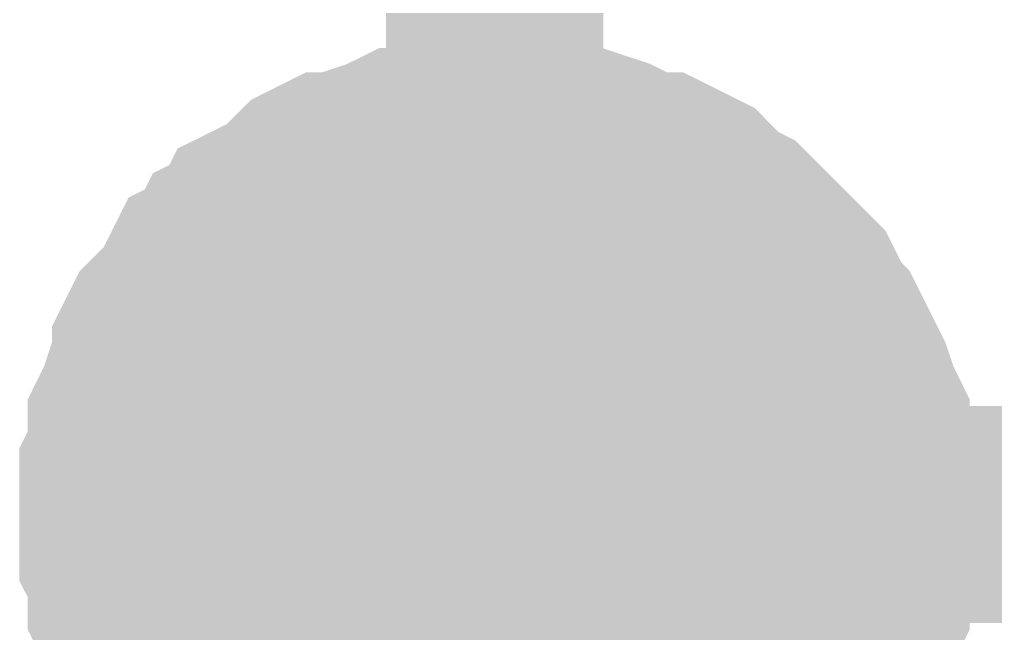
# Model space of a CAD drawing. Header units: inches. Extents: x 0 to 432, y 0 to 280.
# Drawn here: x 151.746 to 153.092, y 144.612 to 145.459 of the extents above; entities that cross this region are included whole.
import ezdxf

# ---------------------------------------------------------------- set-up
doc = ezdxf.new("R2010")
doc.units = ezdxf.units.IN
doc.layers.add('Sheet', color=255, linetype='Continuous')

msp = doc.modelspace()

# ---------------------------------------------------------------- linework, layer by layer
at = {"layer": 'Sheet'}
for points in [[(152.4013, 144.7759, 0.2997, 0.2997, 0), (152.4013, 165.0908, 0.2997, 0.2997, 0)], [(151.8959, 144.7759, 0.2997, 0.2997, 0), (151.8959, 144.7984, 0.2997, 0.2997, 0), (151.8959, 144.8321, 0.2997, 0.2997, 0), (151.9072, 144.8545, 0.2997, 0.2997, 0), (151.9072, 144.877, 0.2997, 0.2997, 0), (151.9072, 144.8994, 0.2997, 0.2997, 0), (151.9184, 144.9219, 0.2997, 0.2997, 0), (151.9296, 144.9556, 0.2997, 0.2997, 0), (151.9409, 144.9781, 0.2997, 0.2997, 0), (151.9409, 145.0005, 0.2997, 0.2997, 0), (151.9521, 145.023, 0.2997, 0.2997, 0), (151.9633, 145.0342, 0.2997, 0.2997, 0), (151.9858, 145.0567, 0.2997, 0.2997, 0), (151.997, 145.0791, 0.2997, 0.2997, 0), (152.0082, 145.1016, 0.2997, 0.2997, 0), (152.0307, 145.1128, 0.2997, 0.2997, 0), (152.0419, 145.1353, 0.2997, 0.2997, 0), (152.0644, 145.1465, 0.2997, 0.2997, 0), (152.0756, 145.169, 0.2997, 0.2997, 0), (152.0981, 145.1802, 0.2997, 0.2997, 0), (152.1206, 145.1914, 0.2997, 0.2997, 0), (152.143, 145.2139, 0.2997, 0.2997, 0), (152.1542, 145.2251, 0.2997, 0.2997, 0), (152.1767, 145.2363, 0.2997, 0.2997, 0), (152.1992, 145.2363, 0.2997, 0.2997, 0), (152.2216, 145.2476, 0.2997, 0.2997, 0), (152.2553, 145.2588, 0.2997, 0.2997, 0), (152.2778, 145.27, 0.2997, 0.2997, 0), (152.3002, 145.27, 0.2997, 0.2997, 0), (152.3227, 145.27, 0.2997, 0.2997, 0), (152.3452, 145.2813, 0.2997, 0.2997, 0), (152.3789, 145.2813, 0.2997, 0.2997, 0), (152.4013, 145.2813, 0.2997, 0.2997, 0)], [(151.8959, 144.7759, 0.2997, 0.2997, 0), (151.8959, 144.7984, 0.2997, 0.2997, 0), (151.8959, 144.8321, 0.2997, 0.2997, 0), (151.9072, 144.8545, 0.2997, 0.2997, 0), (151.9072, 144.877, 0.2997, 0.2997, 0), (151.9072, 144.8994, 0.2997, 0.2997, 0), (151.9184, 144.9219, 0.2997, 0.2997, 0), (151.9296, 144.9556, 0.2997, 0.2997, 0), (151.9409, 144.9781, 0.2997, 0.2997, 0), (151.9409, 145.0005, 0.2997, 0.2997, 0), (151.9521, 145.023, 0.2997, 0.2997, 0), (151.9633, 145.0342, 0.2997, 0.2997, 0), (151.9858, 145.0567, 0.2997, 0.2997, 0), (151.997, 145.0791, 0.2997, 0.2997, 0), (152.0082, 145.1016, 0.2997, 0.2997, 0), (152.0307, 145.1128, 0.2997, 0.2997, 0), (152.0419, 145.1353, 0.2997, 0.2997, 0), (152.0644, 145.1465, 0.2997, 0.2997, 0), (152.0756, 145.169, 0.2997, 0.2997, 0), (152.0981, 145.1802, 0.2997, 0.2997, 0), (152.1206, 145.1914, 0.2997, 0.2997, 0), (152.143, 145.2139, 0.2997, 0.2997, 0), (152.1542, 145.2251, 0.2997, 0.2997, 0), (152.1767, 145.2363, 0.2997, 0.2997, 0), (152.1992, 145.2363, 0.2997, 0.2997, 0), (152.2216, 145.2476, 0.2997, 0.2997, 0), (152.2553, 145.2588, 0.2997, 0.2997, 0), (152.2778, 145.27, 0.2997, 0.2997, 0), (152.3002, 145.27, 0.2997, 0.2997, 0), (152.3227, 145.27, 0.2997, 0.2997, 0), (152.3452, 145.2813, 0.2997, 0.2997, 0), (152.3789, 145.2813, 0.2997, 0.2997, 0), (152.4013, 145.2813, 0.2997, 0.2997, 0)], [(151.8959, 144.7759, 0.2997, 0.2997, 0), (151.8959, 144.7984, 0.2997, 0.2997, 0), (151.8959, 144.8321, 0.2997, 0.2997, 0), (151.9072, 144.8545, 0.2997, 0.2997, 0), (151.9072, 144.877, 0.2997, 0.2997, 0), (151.9072, 144.8994, 0.2997, 0.2997, 0), (151.9184, 144.9219, 0.2997, 0.2997, 0), (151.9296, 144.9556, 0.2997, 0.2997, 0), (151.9409, 144.9781, 0.2997, 0.2997, 0), (151.9409, 145.0005, 0.2997, 0.2997, 0), (151.9521, 145.023, 0.2997, 0.2997, 0), (151.9633, 145.0342, 0.2997, 0.2997, 0), (151.9858, 145.0567, 0.2997, 0.2997, 0), (151.997, 145.0791, 0.2997, 0.2997, 0), (152.0082, 145.1016, 0.2997, 0.2997, 0), (152.0307, 145.1128, 0.2997, 0.2997, 0), (152.0419, 145.1353, 0.2997, 0.2997, 0), (152.0644, 145.1465, 0.2997, 0.2997, 0), (152.0756, 145.169, 0.2997, 0.2997, 0), (152.0981, 145.1802, 0.2997, 0.2997, 0), (152.1206, 145.1914, 0.2997, 0.2997, 0), (152.143, 145.2139, 0.2997, 0.2997, 0), (152.1542, 145.2251, 0.2997, 0.2997, 0), (152.1767, 145.2363, 0.2997, 0.2997, 0), (152.1992, 145.2363, 0.2997, 0.2997, 0), (152.2216, 145.2476, 0.2997, 0.2997, 0), (152.2553, 145.2588, 0.2997, 0.2997, 0), (152.2778, 145.27, 0.2997, 0.2997, 0), (152.3002, 145.27, 0.2997, 0.2997, 0), (152.3227, 145.27, 0.2997, 0.2997, 0), (152.3452, 145.2813, 0.2997, 0.2997, 0), (152.3789, 145.2813, 0.2997, 0.2997, 0), (152.4013, 145.2813, 0.2997, 0.2997, 0)], [(151.8959, 144.7759, 0.2997, 0.2997, 0), (151.8959, 144.7984, 0.2997, 0.2997, 0), (151.8959, 144.8321, 0.2997, 0.2997, 0), (151.9072, 144.8545, 0.2997, 0.2997, 0), (151.9072, 144.877, 0.2997, 0.2997, 0), (151.9072, 144.8994, 0.2997, 0.2997, 0), (151.9184, 144.9219, 0.2997, 0.2997, 0), (151.9296, 144.9556, 0.2997, 0.2997, 0), (151.9409, 144.9781, 0.2997, 0.2997, 0), (151.9409, 145.0005, 0.2997, 0.2997, 0), (151.9521, 145.023, 0.2997, 0.2997, 0), (151.9633, 145.0342, 0.2997, 0.2997, 0), (151.9858, 145.0567, 0.2997, 0.2997, 0), (151.997, 145.0791, 0.2997, 0.2997, 0), (152.0082, 145.1016, 0.2997, 0.2997, 0), (152.0307, 145.1128, 0.2997, 0.2997, 0), (152.0419, 145.1353, 0.2997, 0.2997, 0), (152.0644, 145.1465, 0.2997, 0.2997, 0), (152.0756, 145.169, 0.2997, 0.2997, 0), (152.0981, 145.1802, 0.2997, 0.2997, 0), (152.1206, 145.1914, 0.2997, 0.2997, 0), (152.143, 145.2139, 0.2997, 0.2997, 0), (152.1542, 145.2251, 0.2997, 0.2997, 0), (152.1767, 145.2363, 0.2997, 0.2997, 0), (152.1992, 145.2363, 0.2997, 0.2997, 0), (152.2216, 145.2476, 0.2997, 0.2997, 0), (152.2553, 145.2588, 0.2997, 0.2997, 0), (152.2778, 145.27, 0.2997, 0.2997, 0), (152.3002, 145.27, 0.2997, 0.2997, 0), (152.3227, 145.27, 0.2997, 0.2997, 0), (152.3452, 145.2813, 0.2997, 0.2997, 0), (152.3789, 145.2813, 0.2997, 0.2997, 0), (152.4013, 145.2813, 0.2997, 0.2997, 0)], [(152.4013, 145.2813, 0.2997, 0.2997, 0), (152.4013, 145.2813, 0.2997, 0.2997, 0)], [(152.4013, 145.2813, 0.2997, 0.2997, 0), (152.4238, 145.2813, 0.2997, 0.2997, 0), (152.4575, 145.2813, 0.2997, 0.2997, 0), (152.4799, 145.27, 0.2997, 0.2997, 0), (152.5024, 145.27, 0.2997, 0.2997, 0), (152.5249, 145.27, 0.2997, 0.2997, 0), (152.5586, 145.2588, 0.2997, 0.2997, 0), (152.581, 145.2476, 0.2997, 0.2997, 0), (152.6035, 145.2363, 0.2997, 0.2997, 0), (152.6259, 145.2363, 0.2997, 0.2997, 0), (152.6484, 145.2251, 0.2997, 0.2997, 0), (152.6709, 145.2139, 0.2997, 0.2997, 0), (152.6933, 145.1914, 0.2997, 0.2997, 0), (152.7046, 145.1802, 0.2997, 0.2997, 0), (152.727, 145.169, 0.2997, 0.2997, 0), (152.7495, 145.1465, 0.2997, 0.2997, 0), (152.7607, 145.1353, 0.2997, 0.2997, 0), (152.7832, 145.1128, 0.2997, 0.2997, 0), (152.7944, 145.1016, 0.2997, 0.2997, 0), (152.8169, 145.0791, 0.2997, 0.2997, 0), (152.8281, 145.0567, 0.2997, 0.2997, 0), (152.8393, 145.0342, 0.2997, 0.2997, 0), (152.8506, 145.023, 0.2997, 0.2997, 0), (152.8618, 145.0005, 0.2997, 0.2997, 0), (152.873, 144.9781, 0.2997, 0.2997, 0), (152.8842, 144.9556, 0.2997, 0.2997, 0), (152.8955, 144.9219, 0.2997, 0.2997, 0), (152.9067, 144.8994, 0.2997, 0.2997, 0), (152.9067, 144.877, 0.2997, 0.2997, 0), (152.9067, 144.8545, 0.2997, 0.2997, 0), (152.9179, 144.8321, 0.2997, 0.2997, 0), (152.9179, 144.7984, 0.2997, 0.2997, 0), (152.9179, 144.7759, 0.2997, 0.2997, 0)], [(152.4013, 145.2813, 0.2997, 0.2997, 0), (152.4013, 145.2813, 0.2997, 0.2997, 0)], [(152.4013, 145.2813, 0.2997, 0.2997, 0), (152.4238, 145.2813, 0.2997, 0.2997, 0), (152.4575, 145.2813, 0.2997, 0.2997, 0), (152.4799, 145.27, 0.2997, 0.2997, 0), (152.5024, 145.27, 0.2997, 0.2997, 0), (152.5249, 145.27, 0.2997, 0.2997, 0), (152.5586, 145.2588, 0.2997, 0.2997, 0), (152.581, 145.2476, 0.2997, 0.2997, 0), (152.6035, 145.2363, 0.2997, 0.2997, 0), (152.6259, 145.2363, 0.2997, 0.2997, 0), (152.6484, 145.2251, 0.2997, 0.2997, 0), (152.6709, 145.2139, 0.2997, 0.2997, 0), (152.6933, 145.1914, 0.2997, 0.2997, 0), (152.7046, 145.1802, 0.2997, 0.2997, 0), (152.727, 145.169, 0.2997, 0.2997, 0), (152.7495, 145.1465, 0.2997, 0.2997, 0), (152.7607, 145.1353, 0.2997, 0.2997, 0), (152.7832, 145.1128, 0.2997, 0.2997, 0), (152.7944, 145.1016, 0.2997, 0.2997, 0), (152.8169, 145.0791, 0.2997, 0.2997, 0), (152.8281, 145.0567, 0.2997, 0.2997, 0), (152.8393, 145.0342, 0.2997, 0.2997, 0), (152.8506, 145.023, 0.2997, 0.2997, 0), (152.8618, 145.0005, 0.2997, 0.2997, 0), (152.873, 144.9781, 0.2997, 0.2997, 0), (152.8842, 144.9556, 0.2997, 0.2997, 0), (152.8955, 144.9219, 0.2997, 0.2997, 0), (152.9067, 144.8994, 0.2997, 0.2997, 0), (152.9067, 144.877, 0.2997, 0.2997, 0), (152.9067, 144.8545, 0.2997, 0.2997, 0), (152.9179, 144.8321, 0.2997, 0.2997, 0), (152.9179, 144.7984, 0.2997, 0.2997, 0), (152.9179, 144.7759, 0.2997, 0.2997, 0)], [(152.4013, 145.2813, 0.2997, 0.2997, 0), (152.4013, 145.2813, 0.2997, 0.2997, 0)], [(152.4013, 145.2813, 0.2997, 0.2997, 0), (152.4238, 145.2813, 0.2997, 0.2997, 0), (152.4575, 145.2813, 0.2997, 0.2997, 0), (152.4799, 145.27, 0.2997, 0.2997, 0), (152.5024, 145.27, 0.2997, 0.2997, 0), (152.5249, 145.27, 0.2997, 0.2997, 0), (152.5586, 145.2588, 0.2997, 0.2997, 0), (152.581, 145.2476, 0.2997, 0.2997, 0), (152.6035, 145.2363, 0.2997, 0.2997, 0), (152.6259, 145.2363, 0.2997, 0.2997, 0), (152.6484, 145.2251, 0.2997, 0.2997, 0), (152.6709, 145.2139, 0.2997, 0.2997, 0), (152.6933, 145.1914, 0.2997, 0.2997, 0), (152.7046, 145.1802, 0.2997, 0.2997, 0), (152.727, 145.169, 0.2997, 0.2997, 0), (152.7495, 145.1465, 0.2997, 0.2997, 0), (152.7607, 145.1353, 0.2997, 0.2997, 0), (152.7832, 145.1128, 0.2997, 0.2997, 0), (152.7944, 145.1016, 0.2997, 0.2997, 0), (152.8169, 145.0791, 0.2997, 0.2997, 0), (152.8281, 145.0567, 0.2997, 0.2997, 0), (152.8393, 145.0342, 0.2997, 0.2997, 0), (152.8506, 145.023, 0.2997, 0.2997, 0), (152.8618, 145.0005, 0.2997, 0.2997, 0), (152.873, 144.9781, 0.2997, 0.2997, 0), (152.8842, 144.9556, 0.2997, 0.2997, 0), (152.8955, 144.9219, 0.2997, 0.2997, 0), (152.9067, 144.8994, 0.2997, 0.2997, 0), (152.9067, 144.877, 0.2997, 0.2997, 0), (152.9067, 144.8545, 0.2997, 0.2997, 0), (152.9179, 144.8321, 0.2997, 0.2997, 0), (152.9179, 144.7984, 0.2997, 0.2997, 0), (152.9179, 144.7759, 0.2997, 0.2997, 0)], [(152.4013, 145.2813, 0.2997, 0.2997, 0), (152.4013, 145.2813, 0.2997, 0.2997, 0)], [(152.4013, 145.2813, 0.2997, 0.2997, 0), (152.4238, 145.2813, 0.2997, 0.2997, 0), (152.4575, 145.2813, 0.2997, 0.2997, 0), (152.4799, 145.27, 0.2997, 0.2997, 0), (152.5024, 145.27, 0.2997, 0.2997, 0), (152.5249, 145.27, 0.2997, 0.2997, 0), (152.5586, 145.2588, 0.2997, 0.2997, 0), (152.581, 145.2476, 0.2997, 0.2997, 0), (152.6035, 145.2363, 0.2997, 0.2997, 0), (152.6259, 145.2363, 0.2997, 0.2997, 0), (152.6484, 145.2251, 0.2997, 0.2997, 0), (152.6709, 145.2139, 0.2997, 0.2997, 0), (152.6933, 145.1914, 0.2997, 0.2997, 0), (152.7046, 145.1802, 0.2997, 0.2997, 0), (152.727, 145.169, 0.2997, 0.2997, 0), (152.7495, 145.1465, 0.2997, 0.2997, 0), (152.7607, 145.1353, 0.2997, 0.2997, 0), (152.7832, 145.1128, 0.2997, 0.2997, 0), (152.7944, 145.1016, 0.2997, 0.2997, 0), (152.8169, 145.0791, 0.2997, 0.2997, 0), (152.8281, 145.0567, 0.2997, 0.2997, 0), (152.8393, 145.0342, 0.2997, 0.2997, 0), (152.8506, 145.023, 0.2997, 0.2997, 0), (152.8618, 145.0005, 0.2997, 0.2997, 0), (152.873, 144.9781, 0.2997, 0.2997, 0), (152.8842, 144.9556, 0.2997, 0.2997, 0), (152.8955, 144.9219, 0.2997, 0.2997, 0), (152.9067, 144.8994, 0.2997, 0.2997, 0), (152.9067, 144.877, 0.2997, 0.2997, 0), (152.9067, 144.8545, 0.2997, 0.2997, 0), (152.9179, 144.8321, 0.2997, 0.2997, 0), (152.9179, 144.7984, 0.2997, 0.2997, 0), (152.9179, 144.7759, 0.2997, 0.2997, 0)], [(151.8959, 144.7759, 0.0991, 0.0991, 0), (151.8959, 144.7984, 0.0991, 0.0991, 0), (151.8959, 144.8321, 0.0991, 0.0991, 0), (151.9072, 144.8545, 0.0991, 0.0991, 0), (151.9072, 144.877, 0.0991, 0.0991, 0), (151.9072, 144.8994, 0.0991, 0.0991, 0), (151.9184, 144.9219, 0.0991, 0.0991, 0), (151.9296, 144.9556, 0.0991, 0.0991, 0), (151.9409, 144.9781, 0.0991, 0.0991, 0), (151.9409, 145.0005, 0.0991, 0.0991, 0), (151.9521, 145.023, 0.0991, 0.0991, 0), (151.9633, 145.0342, 0.0991, 0.0991, 0), (151.9858, 145.0567, 0.0991, 0.0991, 0), (151.997, 145.0791, 0.0991, 0.0991, 0), (152.0082, 145.1016, 0.0991, 0.0991, 0), (152.0307, 145.1128, 0.0991, 0.0991, 0), (152.0419, 145.1353, 0.0991, 0.0991, 0), (152.0644, 145.1465, 0.0991, 0.0991, 0), (152.0756, 145.169, 0.0991, 0.0991, 0), (152.0981, 145.1802, 0.0991, 0.0991, 0), (152.1206, 145.1914, 0.0991, 0.0991, 0), (152.143, 145.2139, 0.0991, 0.0991, 0), (152.1542, 145.2251, 0.0991, 0.0991, 0), (152.1767, 145.2363, 0.0991, 0.0991, 0), (152.1992, 145.2363, 0.0991, 0.0991, 0), (152.2216, 145.2476, 0.0991, 0.0991, 0), (152.2553, 145.2588, 0.0991, 0.0991, 0), (152.2778, 145.27, 0.0991, 0.0991, 0), (152.3002, 145.27, 0.0991, 0.0991, 0), (152.3227, 145.27, 0.0991, 0.0991, 0), (152.3452, 145.2813, 0.0991, 0.0991, 0), (152.3789, 145.2813, 0.0991, 0.0991, 0), (152.4013, 145.2813, 0.0991, 0.0991, 0)], [(151.8959, 144.7759, 0.0991, 0.0991, 0), (151.8959, 144.7984, 0.0991, 0.0991, 0), (151.8959, 144.8321, 0.0991, 0.0991, 0), (151.9072, 144.8545, 0.0991, 0.0991, 0), (151.9072, 144.877, 0.0991, 0.0991, 0), (151.9072, 144.8994, 0.0991, 0.0991, 0), (151.9184, 144.9219, 0.0991, 0.0991, 0), (151.9296, 144.9556, 0.0991, 0.0991, 0), (151.9409, 144.9781, 0.0991, 0.0991, 0), (151.9409, 145.0005, 0.0991, 0.0991, 0), (151.9521, 145.023, 0.0991, 0.0991, 0), (151.9633, 145.0342, 0.0991, 0.0991, 0), (151.9858, 145.0567, 0.0991, 0.0991, 0), (151.997, 145.0791, 0.0991, 0.0991, 0), (152.0082, 145.1016, 0.0991, 0.0991, 0), (152.0307, 145.1128, 0.0991, 0.0991, 0), (152.0419, 145.1353, 0.0991, 0.0991, 0), (152.0644, 145.1465, 0.0991, 0.0991, 0), (152.0756, 145.169, 0.0991, 0.0991, 0), (152.0981, 145.1802, 0.0991, 0.0991, 0), (152.1206, 145.1914, 0.0991, 0.0991, 0), (152.143, 145.2139, 0.0991, 0.0991, 0), (152.1542, 145.2251, 0.0991, 0.0991, 0), (152.1767, 145.2363, 0.0991, 0.0991, 0), (152.1992, 145.2363, 0.0991, 0.0991, 0), (152.2216, 145.2476, 0.0991, 0.0991, 0), (152.2553, 145.2588, 0.0991, 0.0991, 0), (152.2778, 145.27, 0.0991, 0.0991, 0), (152.3002, 145.27, 0.0991, 0.0991, 0), (152.3227, 145.27, 0.0991, 0.0991, 0), (152.3452, 145.2813, 0.0991, 0.0991, 0), (152.3789, 145.2813, 0.0991, 0.0991, 0), (152.4013, 145.2813, 0.0991, 0.0991, 0)], [(151.8959, 144.7759, 0.0991, 0.0991, 0), (151.8959, 144.7984, 0.0991, 0.0991, 0), (151.8959, 144.8321, 0.0991, 0.0991, 0), (151.9072, 144.8545, 0.0991, 0.0991, 0), (151.9072, 144.877, 0.0991, 0.0991, 0), (151.9072, 144.8994, 0.0991, 0.0991, 0), (151.9184, 144.9219, 0.0991, 0.0991, 0), (151.9296, 144.9556, 0.0991, 0.0991, 0), (151.9409, 144.9781, 0.0991, 0.0991, 0), (151.9409, 145.0005, 0.0991, 0.0991, 0), (151.9521, 145.023, 0.0991, 0.0991, 0), (151.9633, 145.0342, 0.0991, 0.0991, 0), (151.9858, 145.0567, 0.0991, 0.0991, 0), (151.997, 145.0791, 0.0991, 0.0991, 0), (152.0082, 145.1016, 0.0991, 0.0991, 0), (152.0307, 145.1128, 0.0991, 0.0991, 0), (152.0419, 145.1353, 0.0991, 0.0991, 0), (152.0644, 145.1465, 0.0991, 0.0991, 0), (152.0756, 145.169, 0.0991, 0.0991, 0), (152.0981, 145.1802, 0.0991, 0.0991, 0), (152.1206, 145.1914, 0.0991, 0.0991, 0), (152.143, 145.2139, 0.0991, 0.0991, 0), (152.1542, 145.2251, 0.0991, 0.0991, 0), (152.1767, 145.2363, 0.0991, 0.0991, 0), (152.1992, 145.2363, 0.0991, 0.0991, 0), (152.2216, 145.2476, 0.0991, 0.0991, 0), (152.2553, 145.2588, 0.0991, 0.0991, 0), (152.2778, 145.27, 0.0991, 0.0991, 0), (152.3002, 145.27, 0.0991, 0.0991, 0), (152.3227, 145.27, 0.0991, 0.0991, 0), (152.3452, 145.2813, 0.0991, 0.0991, 0), (152.3789, 145.2813, 0.0991, 0.0991, 0), (152.4013, 145.2813, 0.0991, 0.0991, 0)], [(151.8959, 144.7759, 0.0991, 0.0991, 0), (151.8959, 144.7984, 0.0991, 0.0991, 0), (151.8959, 144.8321, 0.0991, 0.0991, 0), (151.9072, 144.8545, 0.0991, 0.0991, 0), (151.9072, 144.877, 0.0991, 0.0991, 0), (151.9072, 144.8994, 0.0991, 0.0991, 0), (151.9184, 144.9219, 0.0991, 0.0991, 0), (151.9296, 144.9556, 0.0991, 0.0991, 0), (151.9409, 144.9781, 0.0991, 0.0991, 0), (151.9409, 145.0005, 0.0991, 0.0991, 0), (151.9521, 145.023, 0.0991, 0.0991, 0), (151.9633, 145.0342, 0.0991, 0.0991, 0), (151.9858, 145.0567, 0.0991, 0.0991, 0), (151.997, 145.0791, 0.0991, 0.0991, 0), (152.0082, 145.1016, 0.0991, 0.0991, 0), (152.0307, 145.1128, 0.0991, 0.0991, 0), (152.0419, 145.1353, 0.0991, 0.0991, 0), (152.0644, 145.1465, 0.0991, 0.0991, 0), (152.0756, 145.169, 0.0991, 0.0991, 0), (152.0981, 145.1802, 0.0991, 0.0991, 0), (152.1206, 145.1914, 0.0991, 0.0991, 0), (152.143, 145.2139, 0.0991, 0.0991, 0), (152.1542, 145.2251, 0.0991, 0.0991, 0), (152.1767, 145.2363, 0.0991, 0.0991, 0), (152.1992, 145.2363, 0.0991, 0.0991, 0), (152.2216, 145.2476, 0.0991, 0.0991, 0), (152.2553, 145.2588, 0.0991, 0.0991, 0), (152.2778, 145.27, 0.0991, 0.0991, 0), (152.3002, 145.27, 0.0991, 0.0991, 0), (152.3227, 145.27, 0.0991, 0.0991, 0), (152.3452, 145.2813, 0.0991, 0.0991, 0), (152.3789, 145.2813, 0.0991, 0.0991, 0), (152.4013, 145.2813, 0.0991, 0.0991, 0)], [(152.4013, 145.2813, 0.0991, 0.0991, 0), (152.4013, 145.2813, 0.0991, 0.0991, 0)], [(152.4013, 145.2813, 0.0991, 0.0991, 0), (152.4238, 145.2813, 0.0991, 0.0991, 0), (152.4575, 145.2813, 0.0991, 0.0991, 0), (152.4799, 145.27, 0.0991, 0.0991, 0), (152.5024, 145.27, 0.0991, 0.0991, 0), (152.5249, 145.27, 0.0991, 0.0991, 0), (152.5586, 145.2588, 0.0991, 0.0991, 0), (152.581, 145.2476, 0.0991, 0.0991, 0), (152.6035, 145.2363, 0.0991, 0.0991, 0), (152.6259, 145.2363, 0.0991, 0.0991, 0), (152.6484, 145.2251, 0.0991, 0.0991, 0), (152.6709, 145.2139, 0.0991, 0.0991, 0), (152.6933, 145.1914, 0.0991, 0.0991, 0), (152.7046, 145.1802, 0.0991, 0.0991, 0), (152.727, 145.169, 0.0991, 0.0991, 0), (152.7495, 145.1465, 0.0991, 0.0991, 0), (152.7607, 145.1353, 0.0991, 0.0991, 0), (152.7832, 145.1128, 0.0991, 0.0991, 0), (152.7944, 145.1016, 0.0991, 0.0991, 0), (152.8169, 145.0791, 0.0991, 0.0991, 0), (152.8281, 145.0567, 0.0991, 0.0991, 0), (152.8393, 145.0342, 0.0991, 0.0991, 0), (152.8506, 145.023, 0.0991, 0.0991, 0), (152.8618, 145.0005, 0.0991, 0.0991, 0), (152.873, 144.9781, 0.0991, 0.0991, 0), (152.8842, 144.9556, 0.0991, 0.0991, 0), (152.8955, 144.9219, 0.0991, 0.0991, 0), (152.9067, 144.8994, 0.0991, 0.0991, 0), (152.9067, 144.877, 0.0991, 0.0991, 0), (152.9067, 144.8545, 0.0991, 0.0991, 0), (152.9179, 144.8321, 0.0991, 0.0991, 0), (152.9179, 144.7984, 0.0991, 0.0991, 0), (152.9179, 144.7759, 0.0991, 0.0991, 0)], [(152.4013, 145.2813, 0.0991, 0.0991, 0), (152.4013, 145.2813, 0.0991, 0.0991, 0)], [(152.4013, 145.2813, 0.0991, 0.0991, 0), (152.4238, 145.2813, 0.0991, 0.0991, 0), (152.4575, 145.2813, 0.0991, 0.0991, 0), (152.4799, 145.27, 0.0991, 0.0991, 0), (152.5024, 145.27, 0.0991, 0.0991, 0), (152.5249, 145.27, 0.0991, 0.0991, 0), (152.5586, 145.2588, 0.0991, 0.0991, 0), (152.581, 145.2476, 0.0991, 0.0991, 0), (152.6035, 145.2363, 0.0991, 0.0991, 0), (152.6259, 145.2363, 0.0991, 0.0991, 0), (152.6484, 145.2251, 0.0991, 0.0991, 0), (152.6709, 145.2139, 0.0991, 0.0991, 0), (152.6933, 145.1914, 0.0991, 0.0991, 0), (152.7046, 145.1802, 0.0991, 0.0991, 0), (152.727, 145.169, 0.0991, 0.0991, 0), (152.7495, 145.1465, 0.0991, 0.0991, 0), (152.7607, 145.1353, 0.0991, 0.0991, 0), (152.7832, 145.1128, 0.0991, 0.0991, 0), (152.7944, 145.1016, 0.0991, 0.0991, 0), (152.8169, 145.0791, 0.0991, 0.0991, 0), (152.8281, 145.0567, 0.0991, 0.0991, 0), (152.8393, 145.0342, 0.0991, 0.0991, 0), (152.8506, 145.023, 0.0991, 0.0991, 0), (152.8618, 145.0005, 0.0991, 0.0991, 0), (152.873, 144.9781, 0.0991, 0.0991, 0), (152.8842, 144.9556, 0.0991, 0.0991, 0), (152.8955, 144.9219, 0.0991, 0.0991, 0), (152.9067, 144.8994, 0.0991, 0.0991, 0), (152.9067, 144.877, 0.0991, 0.0991, 0), (152.9067, 144.8545, 0.0991, 0.0991, 0), (152.9179, 144.8321, 0.0991, 0.0991, 0), (152.9179, 144.7984, 0.0991, 0.0991, 0), (152.9179, 144.7759, 0.0991, 0.0991, 0)], [(152.4013, 145.2813, 0.0991, 0.0991, 0), (152.4013, 145.2813, 0.0991, 0.0991, 0)], [(152.4013, 145.2813, 0.0991, 0.0991, 0), (152.4238, 145.2813, 0.0991, 0.0991, 0), (152.4575, 145.2813, 0.0991, 0.0991, 0), (152.4799, 145.27, 0.0991, 0.0991, 0), (152.5024, 145.27, 0.0991, 0.0991, 0), (152.5249, 145.27, 0.0991, 0.0991, 0), (152.5586, 145.2588, 0.0991, 0.0991, 0), (152.581, 145.2476, 0.0991, 0.0991, 0), (152.6035, 145.2363, 0.0991, 0.0991, 0), (152.6259, 145.2363, 0.0991, 0.0991, 0), (152.6484, 145.2251, 0.0991, 0.0991, 0), (152.6709, 145.2139, 0.0991, 0.0991, 0), (152.6933, 145.1914, 0.0991, 0.0991, 0), (152.7046, 145.1802, 0.0991, 0.0991, 0), (152.727, 145.169, 0.0991, 0.0991, 0), (152.7495, 145.1465, 0.0991, 0.0991, 0), (152.7607, 145.1353, 0.0991, 0.0991, 0), (152.7832, 145.1128, 0.0991, 0.0991, 0), (152.7944, 145.1016, 0.0991, 0.0991, 0), (152.8169, 145.0791, 0.0991, 0.0991, 0), (152.8281, 145.0567, 0.0991, 0.0991, 0), (152.8393, 145.0342, 0.0991, 0.0991, 0), (152.8506, 145.023, 0.0991, 0.0991, 0), (152.8618, 145.0005, 0.0991, 0.0991, 0), (152.873, 144.9781, 0.0991, 0.0991, 0), (152.8842, 144.9556, 0.0991, 0.0991, 0), (152.8955, 144.9219, 0.0991, 0.0991, 0), (152.9067, 144.8994, 0.0991, 0.0991, 0), (152.9067, 144.877, 0.0991, 0.0991, 0), (152.9067, 144.8545, 0.0991, 0.0991, 0), (152.9179, 144.8321, 0.0991, 0.0991, 0), (152.9179, 144.7984, 0.0991, 0.0991, 0), (152.9179, 144.7759, 0.0991, 0.0991, 0)], [(152.4013, 145.2813, 0.0991, 0.0991, 0), (152.4013, 145.2813, 0.0991, 0.0991, 0)], [(152.4013, 145.2813, 0.0991, 0.0991, 0), (152.4238, 145.2813, 0.0991, 0.0991, 0), (152.4575, 145.2813, 0.0991, 0.0991, 0), (152.4799, 145.27, 0.0991, 0.0991, 0), (152.5024, 145.27, 0.0991, 0.0991, 0), (152.5249, 145.27, 0.0991, 0.0991, 0), (152.5586, 145.2588, 0.0991, 0.0991, 0), (152.581, 145.2476, 0.0991, 0.0991, 0), (152.6035, 145.2363, 0.0991, 0.0991, 0), (152.6259, 145.2363, 0.0991, 0.0991, 0), (152.6484, 145.2251, 0.0991, 0.0991, 0), (152.6709, 145.2139, 0.0991, 0.0991, 0), (152.6933, 145.1914, 0.0991, 0.0991, 0), (152.7046, 145.1802, 0.0991, 0.0991, 0), (152.727, 145.169, 0.0991, 0.0991, 0), (152.7495, 145.1465, 0.0991, 0.0991, 0), (152.7607, 145.1353, 0.0991, 0.0991, 0), (152.7832, 145.1128, 0.0991, 0.0991, 0), (152.7944, 145.1016, 0.0991, 0.0991, 0), (152.8169, 145.0791, 0.0991, 0.0991, 0), (152.8281, 145.0567, 0.0991, 0.0991, 0), (152.8393, 145.0342, 0.0991, 0.0991, 0), (152.8506, 145.023, 0.0991, 0.0991, 0), (152.8618, 145.0005, 0.0991, 0.0991, 0), (152.873, 144.9781, 0.0991, 0.0991, 0), (152.8842, 144.9556, 0.0991, 0.0991, 0), (152.8955, 144.9219, 0.0991, 0.0991, 0), (152.9067, 144.8994, 0.0991, 0.0991, 0), (152.9067, 144.877, 0.0991, 0.0991, 0), (152.9067, 144.8545, 0.0991, 0.0991, 0), (152.9179, 144.8321, 0.0991, 0.0991, 0), (152.9179, 144.7984, 0.0991, 0.0991, 0), (152.9179, 144.7759, 0.0991, 0.0991, 0)], [(152.0082, 144.4502, 0.2997, 0.2997, 0), (151.997, 144.4727, 0.2997, 0.2997, 0), (151.9858, 144.4952, 0.2997, 0.2997, 0), (151.9633, 144.5176, 0.2997, 0.2997, 0), (151.9521, 144.5289, 0.2997, 0.2997, 0), (151.9409, 144.5513, 0.2997, 0.2997, 0), (151.9409, 144.5738, 0.2997, 0.2997, 0), (151.9296, 144.5962, 0.2997, 0.2997, 0), (151.9184, 144.6299, 0.2997, 0.2997, 0), (151.9072, 144.6524, 0.2997, 0.2997, 0), (151.9072, 144.6748, 0.2997, 0.2997, 0), (151.9072, 144.6973, 0.2997, 0.2997, 0), (151.8959, 144.7198, 0.2997, 0.2997, 0), (151.8959, 144.7535, 0.2997, 0.2997, 0), (151.8959, 144.7759, 0.2997, 0.2997, 0)], [(151.8959, 144.7759, 0.2997, 0.2997, 0), (151.8959, 144.7759, 0.2997, 0.2997, 0)], [(152.0082, 144.4502, 0.2997, 0.2997, 0), (151.997, 144.4727, 0.2997, 0.2997, 0), (151.9858, 144.4952, 0.2997, 0.2997, 0), (151.9633, 144.5176, 0.2997, 0.2997, 0), (151.9521, 144.5289, 0.2997, 0.2997, 0), (151.9409, 144.5513, 0.2997, 0.2997, 0), (151.9409, 144.5738, 0.2997, 0.2997, 0), (151.9296, 144.5962, 0.2997, 0.2997, 0), (151.9184, 144.6299, 0.2997, 0.2997, 0), (151.9072, 144.6524, 0.2997, 0.2997, 0), (151.9072, 144.6748, 0.2997, 0.2997, 0), (151.9072, 144.6973, 0.2997, 0.2997, 0), (151.8959, 144.7198, 0.2997, 0.2997, 0), (151.8959, 144.7535, 0.2997, 0.2997, 0), (151.8959, 144.7759, 0.2997, 0.2997, 0)], [(151.8959, 144.7759, 0.2997, 0.2997, 0), (151.8959, 144.7759, 0.2997, 0.2997, 0)], [(152.0082, 144.4502, 0.2997, 0.2997, 0), (151.997, 144.4727, 0.2997, 0.2997, 0), (151.9858, 144.4952, 0.2997, 0.2997, 0), (151.9633, 144.5176, 0.2997, 0.2997, 0), (151.9521, 144.5289, 0.2997, 0.2997, 0), (151.9409, 144.5513, 0.2997, 0.2997, 0), (151.9409, 144.5738, 0.2997, 0.2997, 0), (151.9296, 144.5962, 0.2997, 0.2997, 0), (151.9184, 144.6299, 0.2997, 0.2997, 0), (151.9072, 144.6524, 0.2997, 0.2997, 0), (151.9072, 144.6748, 0.2997, 0.2997, 0), (151.9072, 144.6973, 0.2997, 0.2997, 0), (151.8959, 144.7198, 0.2997, 0.2997, 0), (151.8959, 144.7535, 0.2997, 0.2997, 0), (151.8959, 144.7759, 0.2997, 0.2997, 0)], [(151.8959, 144.7759, 0.2997, 0.2997, 0), (151.8959, 144.7759, 0.2997, 0.2997, 0)], [(152.0082, 144.4502, 0.2997, 0.2997, 0), (151.997, 144.4727, 0.2997, 0.2997, 0), (151.9858, 144.4952, 0.2997, 0.2997, 0), (151.9633, 144.5176, 0.2997, 0.2997, 0), (151.9521, 144.5289, 0.2997, 0.2997, 0), (151.9409, 144.5513, 0.2997, 0.2997, 0), (151.9409, 144.5738, 0.2997, 0.2997, 0), (151.9296, 144.5962, 0.2997, 0.2997, 0), (151.9184, 144.6299, 0.2997, 0.2997, 0), (151.9072, 144.6524, 0.2997, 0.2997, 0), (151.9072, 144.6748, 0.2997, 0.2997, 0), (151.9072, 144.6973, 0.2997, 0.2997, 0), (151.8959, 144.7198, 0.2997, 0.2997, 0), (151.8959, 144.7535, 0.2997, 0.2997, 0), (151.8959, 144.7759, 0.2997, 0.2997, 0)], [(151.8959, 144.7759, 0.2997, 0.2997, 0), (151.8959, 144.7759, 0.2997, 0.2997, 0)], [(160.027, 144.7759, 0.2997, 0.2997, 0), (152.4013, 144.7759, 0.2997, 0.2997, 0), (152.4013, 137.1508, 0.2997, 0.2997, 0), (160.027, 137.1508, 0.2997, 0.2997, 0)], [(152.9179, 144.7759, 0.2997, 0.2997, 0), (152.9179, 144.7535, 0.2997, 0.2997, 0), (152.9179, 144.7198, 0.2997, 0.2997, 0), (152.9067, 144.6973, 0.2997, 0.2997, 0), (152.9067, 144.6748, 0.2997, 0.2997, 0), (152.9067, 144.6524, 0.2997, 0.2997, 0), (152.8955, 144.6299, 0.2997, 0.2997, 0), (152.8842, 144.5962, 0.2997, 0.2997, 0), (152.873, 144.5738, 0.2997, 0.2997, 0), (152.8618, 144.5513, 0.2997, 0.2997, 0), (152.8506, 144.5289, 0.2997, 0.2997, 0), (152.8393, 144.5176, 0.2997, 0.2997, 0), (152.8281, 144.4952, 0.2997, 0.2997, 0), (152.8169, 144.4727, 0.2997, 0.2997, 0), (152.7944, 144.4502, 0.2997, 0.2997, 0)], [(152.9179, 144.7759, 0.2997, 0.2997, 0), (152.9179, 144.7535, 0.2997, 0.2997, 0), (152.9179, 144.7198, 0.2997, 0.2997, 0), (152.9067, 144.6973, 0.2997, 0.2997, 0), (152.9067, 144.6748, 0.2997, 0.2997, 0), (152.9067, 144.6524, 0.2997, 0.2997, 0), (152.8955, 144.6299, 0.2997, 0.2997, 0), (152.8842, 144.5962, 0.2997, 0.2997, 0), (152.873, 144.5738, 0.2997, 0.2997, 0), (152.8618, 144.5513, 0.2997, 0.2997, 0), (152.8506, 144.5289, 0.2997, 0.2997, 0), (152.8393, 144.5176, 0.2997, 0.2997, 0), (152.8281, 144.4952, 0.2997, 0.2997, 0), (152.8169, 144.4727, 0.2997, 0.2997, 0), (152.7944, 144.4502, 0.2997, 0.2997, 0)], [(152.9179, 144.7759, 0.2997, 0.2997, 0), (152.9179, 144.7535, 0.2997, 0.2997, 0), (152.9179, 144.7198, 0.2997, 0.2997, 0), (152.9067, 144.6973, 0.2997, 0.2997, 0), (152.9067, 144.6748, 0.2997, 0.2997, 0), (152.9067, 144.6524, 0.2997, 0.2997, 0), (152.8955, 144.6299, 0.2997, 0.2997, 0), (152.8842, 144.5962, 0.2997, 0.2997, 0), (152.873, 144.5738, 0.2997, 0.2997, 0), (152.8618, 144.5513, 0.2997, 0.2997, 0), (152.8506, 144.5289, 0.2997, 0.2997, 0), (152.8393, 144.5176, 0.2997, 0.2997, 0), (152.8281, 144.4952, 0.2997, 0.2997, 0), (152.8169, 144.4727, 0.2997, 0.2997, 0), (152.7944, 144.4502, 0.2997, 0.2997, 0)], [(152.9179, 144.7759, 0.2997, 0.2997, 0), (152.9179, 144.7535, 0.2997, 0.2997, 0), (152.9179, 144.7198, 0.2997, 0.2997, 0), (152.9067, 144.6973, 0.2997, 0.2997, 0), (152.9067, 144.6748, 0.2997, 0.2997, 0), (152.9067, 144.6524, 0.2997, 0.2997, 0), (152.8955, 144.6299, 0.2997, 0.2997, 0), (152.8842, 144.5962, 0.2997, 0.2997, 0), (152.873, 144.5738, 0.2997, 0.2997, 0), (152.8618, 144.5513, 0.2997, 0.2997, 0), (152.8506, 144.5289, 0.2997, 0.2997, 0), (152.8393, 144.5176, 0.2997, 0.2997, 0), (152.8281, 144.4952, 0.2997, 0.2997, 0), (152.8169, 144.4727, 0.2997, 0.2997, 0), (152.7944, 144.4502, 0.2997, 0.2997, 0)], [(152.9179, 144.7759, 0.2997, 0.2997, 0), (152.9179, 144.7759, 0.2997, 0.2997, 0), (152.9179, 144.7759, 0.2997, 0.2997, 0), (152.9179, 144.7759, 0.2997, 0.2997, 0), (152.9179, 144.7759, 0.2997, 0.2997, 0), (152.9179, 144.7759, 0.2997, 0.2997, 0), (152.9179, 144.7759, 0.2997, 0.2997, 0), (152.9179, 144.7759, 0.2997, 0.2997, 0), (152.9179, 144.7759, 0.2997, 0.2997, 0), (152.9179, 144.7759, 0.2997, 0.2997, 0), (152.9179, 144.7759, 0.2997, 0.2997, 0), (152.9179, 144.7759, 0.2997, 0.2997, 0), (152.9179, 144.7759, 0.2997, 0.2997, 0), (152.9179, 144.7759, 0.2997, 0.2997, 0), (152.9179, 144.7759, 0.2997, 0.2997, 0), (152.9179, 144.7759, 0.2997, 0.2997, 0), (152.9179, 144.7759, 0.2997, 0.2997, 0), (152.9179, 144.7759, 0.2997, 0.2997, 0), (152.9179, 144.7759, 0.2997, 0.2997, 0), (152.9179, 144.7759, 0.2997, 0.2997, 0), (152.9179, 144.7759, 0.2997, 0.2997, 0), (152.9179, 144.7759, 0.2997, 0.2997, 0), (152.9179, 144.7759, 0.2997, 0.2997, 0), (152.9179, 144.7759, 0.2997, 0.2997, 0), (152.9179, 144.7759, 0.2997, 0.2997, 0), (152.9179, 144.7759, 0.2997, 0.2997, 0), (152.9179, 144.7759, 0.2997, 0.2997, 0), (152.9179, 144.7759, 0.2997, 0.2997, 0), (152.9179, 144.7759, 0.2997, 0.2997, 0), (152.9179, 144.7759, 0.2997, 0.2997, 0), (152.9179, 144.7759, 0.2997, 0.2997, 0), (152.9179, 144.7759, 0.2997, 0.2997, 0), (152.9179, 144.7759, 0.2997, 0.2997, 0)], [(152.9179, 144.7759, 0.2997, 0.2997, 0), (152.9179, 144.7759, 0.2997, 0.2997, 0)], [(152.9179, 144.7759, 0.2997, 0.2997, 0), (152.9179, 144.7759, 0.2997, 0.2997, 0), (152.9179, 144.7759, 0.2997, 0.2997, 0), (152.9179, 144.7759, 0.2997, 0.2997, 0), (152.9179, 144.7759, 0.2997, 0.2997, 0), (152.9179, 144.7759, 0.2997, 0.2997, 0), (152.9179, 144.7759, 0.2997, 0.2997, 0), (152.9179, 144.7759, 0.2997, 0.2997, 0), (152.9179, 144.7759, 0.2997, 0.2997, 0), (152.9179, 144.7759, 0.2997, 0.2997, 0), (152.9179, 144.7759, 0.2997, 0.2997, 0), (152.9179, 144.7759, 0.2997, 0.2997, 0), (152.9179, 144.7759, 0.2997, 0.2997, 0), (152.9179, 144.7759, 0.2997, 0.2997, 0), (152.9179, 144.7759, 0.2997, 0.2997, 0), (152.9179, 144.7759, 0.2997, 0.2997, 0), (152.9179, 144.7759, 0.2997, 0.2997, 0), (152.9179, 144.7759, 0.2997, 0.2997, 0), (152.9179, 144.7759, 0.2997, 0.2997, 0), (152.9179, 144.7759, 0.2997, 0.2997, 0), (152.9179, 144.7759, 0.2997, 0.2997, 0), (152.9179, 144.7759, 0.2997, 0.2997, 0), (152.9179, 144.7759, 0.2997, 0.2997, 0), (152.9179, 144.7759, 0.2997, 0.2997, 0), (152.9179, 144.7759, 0.2997, 0.2997, 0), (152.9179, 144.7759, 0.2997, 0.2997, 0), (152.9179, 144.7759, 0.2997, 0.2997, 0), (152.9179, 144.7759, 0.2997, 0.2997, 0), (152.9179, 144.7759, 0.2997, 0.2997, 0), (152.9179, 144.7759, 0.2997, 0.2997, 0), (152.9179, 144.7759, 0.2997, 0.2997, 0), (152.9179, 144.7759, 0.2997, 0.2997, 0), (152.9179, 144.7759, 0.2997, 0.2997, 0)], [(152.9179, 144.7759, 0.2997, 0.2997, 0), (152.9179, 144.7759, 0.2997, 0.2997, 0)], [(152.9179, 144.7759, 0.2997, 0.2997, 0), (152.9179, 144.7759, 0.2997, 0.2997, 0), (152.9179, 144.7759, 0.2997, 0.2997, 0), (152.9179, 144.7759, 0.2997, 0.2997, 0), (152.9179, 144.7759, 0.2997, 0.2997, 0), (152.9179, 144.7759, 0.2997, 0.2997, 0), (152.9179, 144.7759, 0.2997, 0.2997, 0), (152.9179, 144.7759, 0.2997, 0.2997, 0), (152.9179, 144.7759, 0.2997, 0.2997, 0), (152.9179, 144.7759, 0.2997, 0.2997, 0), (152.9179, 144.7759, 0.2997, 0.2997, 0), (152.9179, 144.7759, 0.2997, 0.2997, 0), (152.9179, 144.7759, 0.2997, 0.2997, 0), (152.9179, 144.7759, 0.2997, 0.2997, 0), (152.9179, 144.7759, 0.2997, 0.2997, 0), (152.9179, 144.7759, 0.2997, 0.2997, 0), (152.9179, 144.7759, 0.2997, 0.2997, 0), (152.9179, 144.7759, 0.2997, 0.2997, 0), (152.9179, 144.7759, 0.2997, 0.2997, 0), (152.9179, 144.7759, 0.2997, 0.2997, 0), (152.9179, 144.7759, 0.2997, 0.2997, 0), (152.9179, 144.7759, 0.2997, 0.2997, 0), (152.9179, 144.7759, 0.2997, 0.2997, 0), (152.9179, 144.7759, 0.2997, 0.2997, 0), (152.9179, 144.7759, 0.2997, 0.2997, 0), (152.9179, 144.7759, 0.2997, 0.2997, 0), (152.9179, 144.7759, 0.2997, 0.2997, 0), (152.9179, 144.7759, 0.2997, 0.2997, 0), (152.9179, 144.7759, 0.2997, 0.2997, 0), (152.9179, 144.7759, 0.2997, 0.2997, 0), (152.9179, 144.7759, 0.2997, 0.2997, 0), (152.9179, 144.7759, 0.2997, 0.2997, 0), (152.9179, 144.7759, 0.2997, 0.2997, 0)], [(152.9179, 144.7759, 0.2997, 0.2997, 0), (152.9179, 144.7759, 0.2997, 0.2997, 0)], [(152.9179, 144.7759, 0.2997, 0.2997, 0), (152.9179, 144.7759, 0.2997, 0.2997, 0), (152.9179, 144.7759, 0.2997, 0.2997, 0), (152.9179, 144.7759, 0.2997, 0.2997, 0), (152.9179, 144.7759, 0.2997, 0.2997, 0), (152.9179, 144.7759, 0.2997, 0.2997, 0), (152.9179, 144.7759, 0.2997, 0.2997, 0), (152.9179, 144.7759, 0.2997, 0.2997, 0), (152.9179, 144.7759, 0.2997, 0.2997, 0), (152.9179, 144.7759, 0.2997, 0.2997, 0), (152.9179, 144.7759, 0.2997, 0.2997, 0), (152.9179, 144.7759, 0.2997, 0.2997, 0), (152.9179, 144.7759, 0.2997, 0.2997, 0), (152.9179, 144.7759, 0.2997, 0.2997, 0), (152.9179, 144.7759, 0.2997, 0.2997, 0), (152.9179, 144.7759, 0.2997, 0.2997, 0), (152.9179, 144.7759, 0.2997, 0.2997, 0), (152.9179, 144.7759, 0.2997, 0.2997, 0), (152.9179, 144.7759, 0.2997, 0.2997, 0), (152.9179, 144.7759, 0.2997, 0.2997, 0), (152.9179, 144.7759, 0.2997, 0.2997, 0), (152.9179, 144.7759, 0.2997, 0.2997, 0), (152.9179, 144.7759, 0.2997, 0.2997, 0), (152.9179, 144.7759, 0.2997, 0.2997, 0), (152.9179, 144.7759, 0.2997, 0.2997, 0), (152.9179, 144.7759, 0.2997, 0.2997, 0), (152.9179, 144.7759, 0.2997, 0.2997, 0), (152.9179, 144.7759, 0.2997, 0.2997, 0), (152.9179, 144.7759, 0.2997, 0.2997, 0), (152.9179, 144.7759, 0.2997, 0.2997, 0), (152.9179, 144.7759, 0.2997, 0.2997, 0), (152.9179, 144.7759, 0.2997, 0.2997, 0), (152.9179, 144.7759, 0.2997, 0.2997, 0)], [(152.9179, 144.7759, 0.2997, 0.2997, 0), (152.9179, 144.7759, 0.2997, 0.2997, 0)], [(151.9409, 144.5513, 0.0991, 0.0991, 0), (151.9409, 144.5738, 0.0991, 0.0991, 0), (151.9296, 144.5962, 0.0991, 0.0991, 0), (151.9184, 144.6299, 0.0991, 0.0991, 0), (151.9072, 144.6524, 0.0991, 0.0991, 0), (151.9072, 144.6748, 0.0991, 0.0991, 0), (151.9072, 144.6973, 0.0991, 0.0991, 0), (151.8959, 144.7198, 0.0991, 0.0991, 0), (151.8959, 144.7535, 0.0991, 0.0991, 0), (151.8959, 144.7759, 0.0991, 0.0991, 0)], [(151.8959, 144.7759, 0.0991, 0.0991, 0), (151.8959, 144.7759, 0.0991, 0.0991, 0)], [(151.9409, 144.5513, 0.0991, 0.0991, 0), (151.9409, 144.5738, 0.0991, 0.0991, 0), (151.9296, 144.5962, 0.0991, 0.0991, 0), (151.9184, 144.6299, 0.0991, 0.0991, 0), (151.9072, 144.6524, 0.0991, 0.0991, 0), (151.9072, 144.6748, 0.0991, 0.0991, 0), (151.9072, 144.6973, 0.0991, 0.0991, 0), (151.8959, 144.7198, 0.0991, 0.0991, 0), (151.8959, 144.7535, 0.0991, 0.0991, 0), (151.8959, 144.7759, 0.0991, 0.0991, 0)], [(151.8959, 144.7759, 0.0991, 0.0991, 0), (151.8959, 144.7759, 0.0991, 0.0991, 0)], [(151.9409, 144.5513, 0.0991, 0.0991, 0), (151.9409, 144.5738, 0.0991, 0.0991, 0), (151.9296, 144.5962, 0.0991, 0.0991, 0), (151.9184, 144.6299, 0.0991, 0.0991, 0), (151.9072, 144.6524, 0.0991, 0.0991, 0), (151.9072, 144.6748, 0.0991, 0.0991, 0), (151.9072, 144.6973, 0.0991, 0.0991, 0), (151.8959, 144.7198, 0.0991, 0.0991, 0), (151.8959, 144.7535, 0.0991, 0.0991, 0), (151.8959, 144.7759, 0.0991, 0.0991, 0)], [(151.8959, 144.7759, 0.0991, 0.0991, 0), (151.8959, 144.7759, 0.0991, 0.0991, 0)], [(151.9409, 144.5513, 0.0991, 0.0991, 0), (151.9409, 144.5738, 0.0991, 0.0991, 0), (151.9296, 144.5962, 0.0991, 0.0991, 0), (151.9184, 144.6299, 0.0991, 0.0991, 0), (151.9072, 144.6524, 0.0991, 0.0991, 0), (151.9072, 144.6748, 0.0991, 0.0991, 0), (151.9072, 144.6973, 0.0991, 0.0991, 0), (151.8959, 144.7198, 0.0991, 0.0991, 0), (151.8959, 144.7535, 0.0991, 0.0991, 0), (151.8959, 144.7759, 0.0991, 0.0991, 0)], [(151.8959, 144.7759, 0.0991, 0.0991, 0), (151.8959, 144.7759, 0.0991, 0.0991, 0)], [(152.9179, 144.7759, 0.0991, 0.0991, 0), (152.9179, 144.7535, 0.0991, 0.0991, 0), (152.9179, 144.7198, 0.0991, 0.0991, 0), (152.9067, 144.6973, 0.0991, 0.0991, 0), (152.9067, 144.6748, 0.0991, 0.0991, 0), (152.9067, 144.6524, 0.0991, 0.0991, 0), (152.8955, 144.6299, 0.0991, 0.0991, 0), (152.8842, 144.5962, 0.0991, 0.0991, 0), (152.873, 144.5738, 0.0991, 0.0991, 0), (152.8618, 144.5513, 0.0991, 0.0991, 0)], [(152.9179, 144.7759, 0.0991, 0.0991, 0), (152.9179, 144.7535, 0.0991, 0.0991, 0), (152.9179, 144.7198, 0.0991, 0.0991, 0), (152.9067, 144.6973, 0.0991, 0.0991, 0), (152.9067, 144.6748, 0.0991, 0.0991, 0), (152.9067, 144.6524, 0.0991, 0.0991, 0), (152.8955, 144.6299, 0.0991, 0.0991, 0), (152.8842, 144.5962, 0.0991, 0.0991, 0), (152.873, 144.5738, 0.0991, 0.0991, 0), (152.8618, 144.5513, 0.0991, 0.0991, 0)], [(152.9179, 144.7759, 0.0991, 0.0991, 0), (152.9179, 144.7535, 0.0991, 0.0991, 0), (152.9179, 144.7198, 0.0991, 0.0991, 0), (152.9067, 144.6973, 0.0991, 0.0991, 0), (152.9067, 144.6748, 0.0991, 0.0991, 0), (152.9067, 144.6524, 0.0991, 0.0991, 0), (152.8955, 144.6299, 0.0991, 0.0991, 0), (152.8842, 144.5962, 0.0991, 0.0991, 0), (152.873, 144.5738, 0.0991, 0.0991, 0), (152.8618, 144.5513, 0.0991, 0.0991, 0)], [(152.9179, 144.7759, 0.0991, 0.0991, 0), (152.9179, 144.7535, 0.0991, 0.0991, 0), (152.9179, 144.7198, 0.0991, 0.0991, 0), (152.9067, 144.6973, 0.0991, 0.0991, 0), (152.9067, 144.6748, 0.0991, 0.0991, 0), (152.9067, 144.6524, 0.0991, 0.0991, 0), (152.8955, 144.6299, 0.0991, 0.0991, 0), (152.8842, 144.5962, 0.0991, 0.0991, 0), (152.873, 144.5738, 0.0991, 0.0991, 0), (152.8618, 144.5513, 0.0991, 0.0991, 0)], [(152.9179, 144.7759, 0.0991, 0.0991, 0), (152.9179, 144.7759, 0.0991, 0.0991, 0), (152.9179, 144.7759, 0.0991, 0.0991, 0), (152.9179, 144.7759, 0.0991, 0.0991, 0), (152.9179, 144.7759, 0.0991, 0.0991, 0), (152.9179, 144.7759, 0.0991, 0.0991, 0), (152.9179, 144.7759, 0.0991, 0.0991, 0), (152.9179, 144.7759, 0.0991, 0.0991, 0), (152.9179, 144.7759, 0.0991, 0.0991, 0), (152.9179, 144.7759, 0.0991, 0.0991, 0), (152.9179, 144.7759, 0.0991, 0.0991, 0), (152.9179, 144.7759, 0.0991, 0.0991, 0), (152.9179, 144.7759, 0.0991, 0.0991, 0), (152.9179, 144.7759, 0.0991, 0.0991, 0), (152.9179, 144.7759, 0.0991, 0.0991, 0), (152.9179, 144.7759, 0.0991, 0.0991, 0), (152.9179, 144.7759, 0.0991, 0.0991, 0), (152.9179, 144.7759, 0.0991, 0.0991, 0), (152.9179, 144.7759, 0.0991, 0.0991, 0), (152.9179, 144.7759, 0.0991, 0.0991, 0), (152.9179, 144.7759, 0.0991, 0.0991, 0), (152.9179, 144.7759, 0.0991, 0.0991, 0), (152.9179, 144.7759, 0.0991, 0.0991, 0), (152.9179, 144.7759, 0.0991, 0.0991, 0), (152.9179, 144.7759, 0.0991, 0.0991, 0), (152.9179, 144.7759, 0.0991, 0.0991, 0), (152.9179, 144.7759, 0.0991, 0.0991, 0), (152.9179, 144.7759, 0.0991, 0.0991, 0), (152.9179, 144.7759, 0.0991, 0.0991, 0), (152.9179, 144.7759, 0.0991, 0.0991, 0), (152.9179, 144.7759, 0.0991, 0.0991, 0), (152.9179, 144.7759, 0.0991, 0.0991, 0), (152.9179, 144.7759, 0.0991, 0.0991, 0)], [(152.9179, 144.7759, 0.0991, 0.0991, 0), (152.9179, 144.7759, 0.0991, 0.0991, 0)], [(152.9179, 144.7759, 0.0991, 0.0991, 0), (152.9179, 144.7759, 0.0991, 0.0991, 0), (152.9179, 144.7759, 0.0991, 0.0991, 0), (152.9179, 144.7759, 0.0991, 0.0991, 0), (152.9179, 144.7759, 0.0991, 0.0991, 0), (152.9179, 144.7759, 0.0991, 0.0991, 0), (152.9179, 144.7759, 0.0991, 0.0991, 0), (152.9179, 144.7759, 0.0991, 0.0991, 0), (152.9179, 144.7759, 0.0991, 0.0991, 0), (152.9179, 144.7759, 0.0991, 0.0991, 0), (152.9179, 144.7759, 0.0991, 0.0991, 0), (152.9179, 144.7759, 0.0991, 0.0991, 0), (152.9179, 144.7759, 0.0991, 0.0991, 0), (152.9179, 144.7759, 0.0991, 0.0991, 0), (152.9179, 144.7759, 0.0991, 0.0991, 0), (152.9179, 144.7759, 0.0991, 0.0991, 0), (152.9179, 144.7759, 0.0991, 0.0991, 0), (152.9179, 144.7759, 0.0991, 0.0991, 0), (152.9179, 144.7759, 0.0991, 0.0991, 0), (152.9179, 144.7759, 0.0991, 0.0991, 0), (152.9179, 144.7759, 0.0991, 0.0991, 0), (152.9179, 144.7759, 0.0991, 0.0991, 0), (152.9179, 144.7759, 0.0991, 0.0991, 0), (152.9179, 144.7759, 0.0991, 0.0991, 0), (152.9179, 144.7759, 0.0991, 0.0991, 0), (152.9179, 144.7759, 0.0991, 0.0991, 0), (152.9179, 144.7759, 0.0991, 0.0991, 0), (152.9179, 144.7759, 0.0991, 0.0991, 0), (152.9179, 144.7759, 0.0991, 0.0991, 0), (152.9179, 144.7759, 0.0991, 0.0991, 0), (152.9179, 144.7759, 0.0991, 0.0991, 0), (152.9179, 144.7759, 0.0991, 0.0991, 0), (152.9179, 144.7759, 0.0991, 0.0991, 0)], [(152.9179, 144.7759, 0.0991, 0.0991, 0), (152.9179, 144.7759, 0.0991, 0.0991, 0)], [(152.9179, 144.7759, 0.0991, 0.0991, 0), (152.9179, 144.7759, 0.0991, 0.0991, 0), (152.9179, 144.7759, 0.0991, 0.0991, 0), (152.9179, 144.7759, 0.0991, 0.0991, 0), (152.9179, 144.7759, 0.0991, 0.0991, 0), (152.9179, 144.7759, 0.0991, 0.0991, 0), (152.9179, 144.7759, 0.0991, 0.0991, 0), (152.9179, 144.7759, 0.0991, 0.0991, 0), (152.9179, 144.7759, 0.0991, 0.0991, 0), (152.9179, 144.7759, 0.0991, 0.0991, 0), (152.9179, 144.7759, 0.0991, 0.0991, 0), (152.9179, 144.7759, 0.0991, 0.0991, 0), (152.9179, 144.7759, 0.0991, 0.0991, 0), (152.9179, 144.7759, 0.0991, 0.0991, 0), (152.9179, 144.7759, 0.0991, 0.0991, 0), (152.9179, 144.7759, 0.0991, 0.0991, 0), (152.9179, 144.7759, 0.0991, 0.0991, 0), (152.9179, 144.7759, 0.0991, 0.0991, 0), (152.9179, 144.7759, 0.0991, 0.0991, 0), (152.9179, 144.7759, 0.0991, 0.0991, 0), (152.9179, 144.7759, 0.0991, 0.0991, 0), (152.9179, 144.7759, 0.0991, 0.0991, 0), (152.9179, 144.7759, 0.0991, 0.0991, 0), (152.9179, 144.7759, 0.0991, 0.0991, 0), (152.9179, 144.7759, 0.0991, 0.0991, 0), (152.9179, 144.7759, 0.0991, 0.0991, 0), (152.9179, 144.7759, 0.0991, 0.0991, 0), (152.9179, 144.7759, 0.0991, 0.0991, 0), (152.9179, 144.7759, 0.0991, 0.0991, 0), (152.9179, 144.7759, 0.0991, 0.0991, 0), (152.9179, 144.7759, 0.0991, 0.0991, 0), (152.9179, 144.7759, 0.0991, 0.0991, 0), (152.9179, 144.7759, 0.0991, 0.0991, 0)], [(152.9179, 144.7759, 0.0991, 0.0991, 0), (152.9179, 144.7759, 0.0991, 0.0991, 0)], [(152.9179, 144.7759, 0.0991, 0.0991, 0), (152.9179, 144.7759, 0.0991, 0.0991, 0), (152.9179, 144.7759, 0.0991, 0.0991, 0), (152.9179, 144.7759, 0.0991, 0.0991, 0), (152.9179, 144.7759, 0.0991, 0.0991, 0), (152.9179, 144.7759, 0.0991, 0.0991, 0), (152.9179, 144.7759, 0.0991, 0.0991, 0), (152.9179, 144.7759, 0.0991, 0.0991, 0), (152.9179, 144.7759, 0.0991, 0.0991, 0), (152.9179, 144.7759, 0.0991, 0.0991, 0), (152.9179, 144.7759, 0.0991, 0.0991, 0), (152.9179, 144.7759, 0.0991, 0.0991, 0), (152.9179, 144.7759, 0.0991, 0.0991, 0), (152.9179, 144.7759, 0.0991, 0.0991, 0), (152.9179, 144.7759, 0.0991, 0.0991, 0), (152.9179, 144.7759, 0.0991, 0.0991, 0), (152.9179, 144.7759, 0.0991, 0.0991, 0), (152.9179, 144.7759, 0.0991, 0.0991, 0), (152.9179, 144.7759, 0.0991, 0.0991, 0), (152.9179, 144.7759, 0.0991, 0.0991, 0), (152.9179, 144.7759, 0.0991, 0.0991, 0), (152.9179, 144.7759, 0.0991, 0.0991, 0), (152.9179, 144.7759, 0.0991, 0.0991, 0), (152.9179, 144.7759, 0.0991, 0.0991, 0), (152.9179, 144.7759, 0.0991, 0.0991, 0), (152.9179, 144.7759, 0.0991, 0.0991, 0), (152.9179, 144.7759, 0.0991, 0.0991, 0), (152.9179, 144.7759, 0.0991, 0.0991, 0), (152.9179, 144.7759, 0.0991, 0.0991, 0), (152.9179, 144.7759, 0.0991, 0.0991, 0), (152.9179, 144.7759, 0.0991, 0.0991, 0), (152.9179, 144.7759, 0.0991, 0.0991, 0), (152.9179, 144.7759, 0.0991, 0.0991, 0)], [(152.9179, 144.7759, 0.0991, 0.0991, 0), (152.9179, 144.7759, 0.0991, 0.0991, 0)]]:
    msp.add_lwpolyline(points, format="xyseb", dxfattribs=at)
msp.add_lwpolyline([(152.146, 144.78, 0.508, 0.508, 1), (152.654, 144.78, 0.508, 0.508, 1)], format="xyseb", close=True, dxfattribs=at)

doc.saveas('drawing.dxf')
